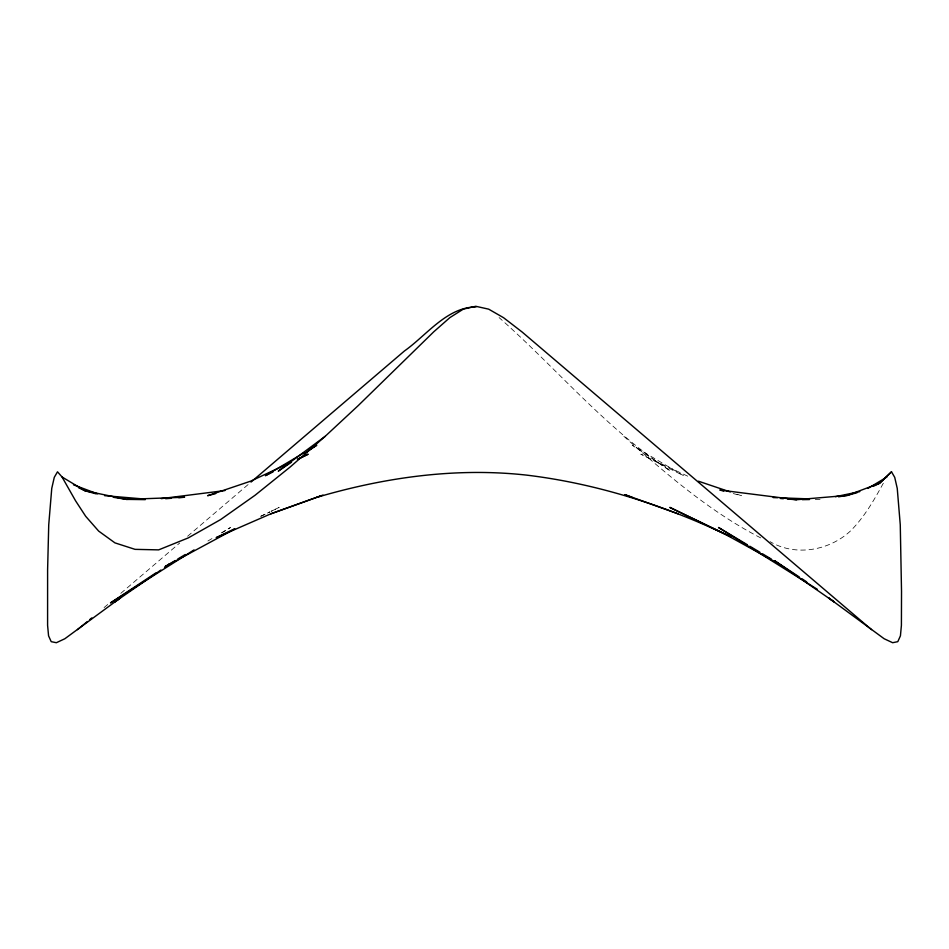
<?xml version="1.0" encoding="UTF-8"?>
<svg xmlns="http://www.w3.org/2000/svg" width="949" height="949" viewBox="0 0 949 949"><rect width="100%" height="100%" fill="white"/><g stroke="black" fill="none" stroke-linecap="round" stroke-linejoin="round"><path stroke-width="0.71" stroke-dasharray="4.75 3.56" d="M883.329 483.207C873.982 500.242 864.278 517.288 850.351 531.084C829.118 550.657 795.523 556.695 770.137 541.701M120.82 593.327L179.752 542.958M187.605 536.256L248.816 483.954M104.082 607.574L109.681 602.817M221.686 532.911L230.477 527.502L221.698 532.757M207.89 541.013L212.908 538.012M260.868 516.292L270.014 511.855L260.785 516.232M271.319 511.214L279.16 507.407L271.284 511.191M815.286 499.482L821.087 499.411M733.257 493.563L741.394 495.698L734.455 493.361M687.693 476.161L640.848 454.191L683.588 475.698L632.224 445.223L670.718 471.119C606.031 428.699 556.683 368.378 499.103 317.595M760.707 537.893C709.923 511.689 666.376 474.085 623.896 436.386"/><path stroke-width="1.42" d="M873.127 486.386L879.569 483.29L891.502 471.807L894.717 477.347L897.244 488.391L900.269 524.844L901.526 591.429L901.408 625.344L900.435 635.818L897.801 641.666L892.653 642.71L884.171 638.76L828.572 597.882L834.124 601.868L774.787 560.823L799.307 577.016M891.502 471.807L879.569 483.29L847.303 495.414L838.56 496.813M160.891 570.041L114.876 601.868L120.428 597.882L64.829 638.76L56.347 642.71L51.199 641.666L48.565 635.818L47.592 625.344L47.604 569.78L48.731 524.844L51.756 488.391L54.283 477.347L57.498 471.807L62.041 476.979L75.576 500.823L85.683 516.303L98.649 531.084L114.948 542.875L135.055 549.352L158.649 549.874L188.293 537.893L220.595 519.589L255.044 495.271L290.311 466.884L325.104 436.386L358.117 405.697L433.8 331.759L449.897 317.595L463.373 309.101L475.781 306.29L488.676 309.16L503.587 317.725L522.08 331.984L871.526 629.65M251.022 482.068L404.428 350.988C426.67 335.258 446.671 307.322 475.971 306.918M77.474 629.65L87.403 621.512M89.609 619.709L91.816 617.894M325.104 436.386L278.282 471.119L291.509 462.21M164.521 567.526L169.361 564.181M304.748 453.314L316.776 445.223L309.267 449.684M155.826 572.971L110.475 602.923L194.047 549.91M165.624 566.494L169.302 564.062M867.92 488.427L886.959 476.979M175.257 560.527L165.209 566.541L234.735 529.008M177.76 559.032L185.292 554.524M304.249 452.649L265.412 475.698L273.182 471.795M297.796 459.411L308.152 454.191L297.44 459.209M234.545 528.842L216.17 537.668L270.833 513.824L321.462 495.627M285.4 464.868L250.595 481.19L207.606 495.698L215.743 493.563M270.833 513.824L322.968 495.093M857.113 492.673L847.303 495.414L796.46 499.732L787.717 499.055M316.847 497.347C384.796 477.335 456.161 467.252 526.885 475.152C598.143 483.776 666.898 506.161 731.501 537.087L669.84 507.407L726.021 534.726L778.654 563.706M835.44 496.695L859.818 491.618M161.235 498.628L224.949 490.562M165.648 498.711L171.472 498.261M178.756 497.691L184.581 497.24L126.466 499.388L113.358 497.288M802.249 499.649L809.497 499.554M145.304 499.637L126.466 499.388L84.888 490.728L78.447 487.632M773.138 497.561L777.492 497.727M780.398 497.834L809.461 498.901M780.434 498.486L783.352 498.711M104.604 495.663L145.28 499.115M719.698 490.016L796.46 499.732M721.062 490.372L723.767 491.084M96.086 493.848L84.888 490.728L62.041 476.979M698.405 481.19L730.291 491.95M678.167 513.824L624.798 494.643L632.153 497.347M73.464 484.809L97.664 493.895M747.385 544.773L718.523 527.502L817.386 589.353M749.9 546.268L759.935 552.271M762.45 553.777L771.24 559.032M801.751 578.641L806.662 581.879"/></g></svg>
